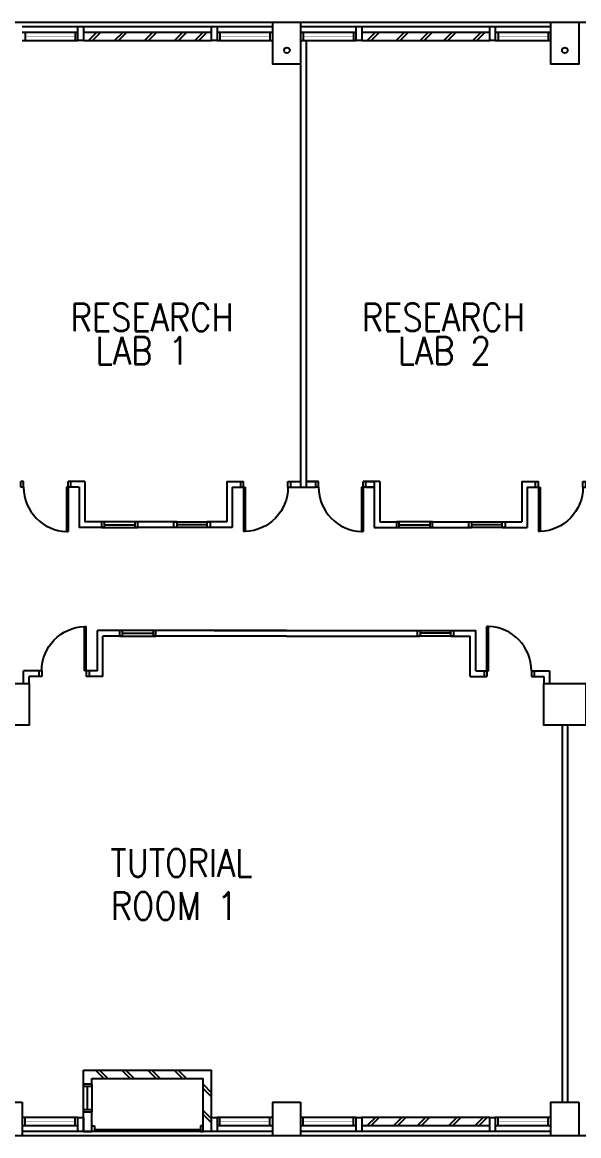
# Model space of a CAD drawing. Extents: x 1845062 to 1967303, y -845223 to -764674.
# Drawn here: x 1946165 to 1956165, y -784674 to -764674 of the extents above; entities that cross this region are included whole.
import ezdxf

# ---------------------------------------------------------------- set-up
doc = ezdxf.new("R2010")
doc.units = 0
doc.header["$LTSCALE"] = 12
doc.header["$MEASUREMENT"] = 0
doc.layers.get('0').update_dxf_attribs({"linetype": 'CONTINUOUS'})
for name, color, linetype in [('COL', 3, 'CONTINUOUS'), ('DOOR', 5, 'CONTINUOUS'), ('hatch', 7, 'CONTINUOUS'), ('LINE', 7, 'CONTINUOUS'), ('partition', 7, 'CONTINUOUS'), ('RWDP', 145, 'CONTINUOUS'), ('stair', 7, 'CONTINUOUS'), ('T50', 4, 'CONTINUOUS'), ('WALL', 2, 'CONTINUOUS'), ('WIN', 5, 'CONTINUOUS')]:
    doc.layers.add(name, color=color, linetype=linetype)
doc.styles.add('ROMANS', font='romans')

# ---------------------------------------------------------------- blocks, each defined once
blk = doc.blocks.new('FG')
at = {"layer": 'LINE', "linetype": 'Continuous'}
for points in [[(0, 0), (50, 0), (50, 100), (0, 100)], [(600, 0), (650, 0), (650, 100), (600, 100)]]:
    blk.add_lwpolyline(points, close=True, dxfattribs=at)
at = {"layer": 'LINE', "color": 5, "linetype": 'Continuous'}
for points in [[(600, 100), (50, 100)], [(50, 0), (600, 0)]]:
    blk.add_lwpolyline(points, dxfattribs=at)
at = {"layer": 'LINE', "color": 1, "linetype": 'Continuous'}
blk.add_lwpolyline([(50, 50), (600, 50)], dxfattribs=at)
blk = doc.blocks.new('D900')
at = {"layer": 'DOOR', "color": 7}
for p, q in [((50, 100), (50, 899)), ((80, 899), (50, 899)), ((80, 100), (80, 899)), ((0, 100), (0, 0)), ((0, 100), (50, 100)), ((0, 0), (50, 0)), ((50, 100), (50, 0)), ((50, 100), (80, 100)), ((850, 100), (850, 0)), ((850, 100), (900, 100)), ((850, 0), (900, 0)), ((900, 100), (900, 0))]:
    blk.add_line(p, q, dxfattribs=at)
blk.add_arc((50, 100), 800, 0, 87.8509, dxfattribs=at)

msp = doc.modelspace()

# ---------------------------------------------------------------- linework, layer by layer
at = {"color": 0}
for p, q in [((1946164.7, -764749.1), (1950664.7, -764749.1)), ((1951164.7, -764749.1), (1955664.7, -764749.1)), ((1950664.7, -784599.1), (1946164.7, -784599.1)), ((1949364.7, -784569.1), (1947464.7, -784569.1)), ((1949364.7, -784599.1), (1947464.7, -784599.1)), ((1955664.7, -784599.1), (1951164.7, -784599.1))]:
    msp.add_line(p, q, dxfattribs=at)
at = {"color": 0, "linetype": 'Continuous'}
for p, q in [((1951164.7, -764999.1), (1951264.7, -764999.1)), ((1947289.7, -772923.8), (1947289.7, -773649.1)), ((1949839.7, -772923.8), (1949839.7, -773649.1)), ((1952489.7, -772923.8), (1952489.7, -773749.1)), ((1952589.7, -772923.8), (1952589.7, -773649.1)), ((1955139.7, -772923.8), (1955139.7, -773649.1)), ((1947189.7, -773023.8), (1947189.7, -773749.1)), ((1949939.7, -773023.8), (1949939.7, -773749.1)), ((1955239.7, -773023.8), (1955239.7, -773749.1)), ((1947514.7, -776324.4), (1947514.7, -775599.1)), ((1949611.6, -775599.1), (1953314.7, -775599.1)), ((1953864.7, -775599.1), (1954314.7, -775599.1)), ((1954314.7, -776324.4), (1954314.7, -775599.1)), ((1947614.7, -776424.4), (1947614.7, -775699.1)), ((1954214.7, -776424.4), (1954214.7, -775699.1))]:
    msp.add_line(p, q, dxfattribs=at)
at = {"layer": 'COL', "color": 0}
for points in [[(1951164.7, -764674.1), (1951164.7, -765424.1), (1950664.7, -765424.1), (1950664.7, -764674.1)], [(1956164.7, -764674.1), (1956164.7, -765424.1), (1955664.7, -765424.1), (1955664.7, -764674.1)], [(1945539.7, -776549.1), (1946289.7, -776549.1), (1946289.7, -777299.1), (1945539.7, -777299.1)], [(1955539.7, -776549.1), (1956289.7, -776549.1), (1956289.7, -777299.1), (1955539.7, -777299.1)], [(1946164.7, -784074.1), (1946164.7, -784674.1), (1945664.7, -784674.1), (1945664.7, -784074.1)], [(1951164.7, -784074.1), (1951164.7, -784674.1), (1950664.7, -784674.1), (1950664.7, -784074.1)], [(1956164.7, -784074.1), (1956164.7, -784674.1), (1955664.7, -784674.1), (1955664.7, -784074.1)]]:
    msp.add_lwpolyline(points, close=True, dxfattribs=at)
at = {"layer": 'hatch', "color": 0}
for p, q in [((1947355.6, -764999.1), (1947505.6, -764849.1)), ((1947427.3, -764999.1), (1947577.3, -764849.1)), ((1947825.1, -764999.1), (1947975.1, -764849.1)), ((1947896.8, -764999.1), (1948046.8, -764849.1)), ((1948360.6, -764999.1), (1948510.6, -764849.1)), ((1948432.2, -764999.1), (1948582.2, -764849.1)), ((1948900.8, -764999.1), (1949050.8, -764849.1)), ((1948972.4, -764999.1), (1949122.4, -764849.1)), ((1949267.9, -764999.1), (1949417.9, -764849.1)), ((1949339.5, -764999.1), (1949489.5, -764849.1)), ((1952364.9, -764999.1), (1952514.9, -764849.1)), ((1952436.6, -764999.1), (1952586.6, -764849.1)), ((1952885.7, -764999.1), (1953035.7, -764849.1)), ((1952957.3, -764999.1), (1953107.3, -764849.1)), ((1953312.5, -764999.1), (1953462.5, -764849.1)), ((1953384.1, -764999.1), (1953534.1, -764849.1)), ((1953739.3, -764999.1), (1953889.3, -764849.1)), ((1953811, -764999.1), (1953961, -764849.1)), ((1954260.1, -764999.1), (1954410.1, -764849.1)), ((1954331.7, -764999.1), (1954481.7, -764849.1)), ((1947483.3, -783499.1), (1947633.3, -783649.1)), ((1947554.9, -783499.1), (1947704.9, -783649.1)), ((1947952.8, -783499.1), (1948102.8, -783649.1)), ((1948024.4, -783499.1), (1948174.4, -783649.1)), ((1948422.3, -783499.1), (1948572.3, -783649.1)), ((1948493.9, -783499.1), (1948643.9, -783649.1)), ((1948891.8, -783499.1), (1949041.8, -783649.1)), ((1948963.5, -783499.1), (1949113.5, -783649.1)), ((1949414.7, -783750.7), (1949564.7, -783900.7)), ((1949414.7, -783824.9), (1949564.7, -783974.9)), ((1949414.7, -784218.8), (1949564.7, -784368.8)), ((1949414.7, -784293.1), (1949564.7, -784443.1)), ((1952509.6, -784349.1), (1952359.6, -784499.1)), ((1952581.2, -784349.1), (1952431.2, -784499.1)), ((1952987.7, -784349.1), (1952837.7, -784499.1)), ((1953059.3, -784349.1), (1952909.3, -784499.1)), ((1953409.2, -784349.1), (1953259.2, -784499.1)), ((1953480.8, -784349.1), (1953330.8, -784499.1)), ((1953971.6, -784349.1), (1953821.6, -784499.1)), ((1954043.2, -784349.1), (1953893.2, -784499.1)), ((1954449.7, -784349.1), (1954299.7, -784499.1)), ((1954521.3, -784349.1), (1954371.3, -784499.1))]:
    msp.add_line(p, q, dxfattribs=at)
at = {"layer": 'hatch', "color": 0, "linetype": 'Continuous'}
msp.add_line((1951164.7, -773023.8), (1951264.7, -773023.8), dxfattribs=at)
at = {"layer": 'LINE', "color": 0, "linetype": 'Continuous'}
for p, q in [((1895164.7, -764674.1), (1961664.7, -764674.1)), ((1965664.7, -784674.1), (1936164.7, -784674.1))]:
    msp.add_line(p, q, dxfattribs=at)
at = {"layer": 'partition', "color": 0}
for p, q in [((1951164.7, -764999.1), (1951164.7, -773023.8)), ((1951264.7, -764999.1), (1951264.7, -773023.8)), ((1947289.7, -772923.8), (1947039.7, -772923.8)), ((1949839.7, -772923.8), (1950089.7, -772923.8)), ((1950989.7, -772923.8), (1951164.7, -772923.8)), ((1951264.7, -772923.8), (1951439.7, -772923.8)), ((1951439.7, -772923.8), (1951264.7, -772923.8)), ((1952589.7, -772923.8), (1952339.7, -772923.8)), ((1952339.7, -772923.8), (1952489.7, -772923.8)), ((1955139.7, -772923.8), (1955389.7, -772923.8)), ((1947189.7, -773023.8), (1947039.7, -773023.8)), ((1949939.7, -773023.8), (1950089.7, -773023.8)), ((1950989.7, -773023.8), (1951439.7, -773023.8)), ((1952489.7, -773023.8), (1952339.7, -773023.8)), ((1952339.7, -773023.8), (1952489.7, -773023.8)), ((1955239.7, -773023.8), (1955389.7, -773023.8)), ((1947639.7, -773749.1), (1947189.7, -773749.1)), ((1947639.7, -773649.1), (1947289.7, -773649.1)), ((1948939.7, -773649.1), (1948189.7, -773649.1)), ((1948939.7, -773749.1), (1948189.7, -773749.1)), ((1949839.7, -773649.1), (1949489.7, -773649.1)), ((1949939.7, -773749.1), (1949489.7, -773749.1)), ((1952489.7, -773749.1), (1952939.7, -773749.1)), ((1952589.7, -773649.1), (1952939.7, -773649.1)), ((1953489.7, -773649.1), (1954239.7, -773649.1)), ((1953489.7, -773749.1), (1954239.7, -773749.1)), ((1954789.7, -773649.1), (1955139.7, -773649.1)), ((1954789.7, -773749.1), (1955239.7, -773749.1)), ((1947964.7, -775599.1), (1947514.7, -775599.1)), ((1950914.7, -775599.1), (1948514.7, -775599.1)), ((1947964.7, -775699.1), (1947614.7, -775699.1)), ((1950914.7, -775699.1), (1948514.7, -775699.1)), ((1950914.7, -775699.1), (1953314.7, -775699.1)), ((1953864.7, -775699.1), (1954214.7, -775699.1)), ((1946189.7, -776549.1), (1946189.7, -776324.4)), ((1946464.7, -776324.4), (1946189.7, -776324.4)), ((1947514.7, -776324.4), (1947364.7, -776324.4)), ((1954314.7, -776324.4), (1954464.7, -776324.4)), ((1955364.7, -776324.4), (1955639.7, -776324.4)), ((1955639.7, -776324.4), (1955639.7, -776549.1)), ((1946289.7, -776549.1), (1946289.7, -776424.4)), ((1946464.7, -776424.4), (1946289.7, -776424.4)), ((1947614.7, -776424.4), (1947364.7, -776424.4)), ((1954214.7, -776424.4), (1954464.7, -776424.4)), ((1955364.7, -776424.4), (1955539.7, -776424.4)), ((1955539.7, -776424.4), (1955539.7, -776549.1)), ((1955864.7, -777299.1), (1955864.7, -784074.1)), ((1955964.7, -777299.1), (1955964.7, -784074.1))]:
    msp.add_line(p, q, dxfattribs=at)
at = {"layer": 'RWDP', "color": 0, "linetype": 'Continuous'}
for centre in [(1950920.7, -765176.8), (1955914.7, -765176.8)]:
    msp.add_circle(centre, 50, dxfattribs=at)
at = {"layer": 'WALL', "color": 0, "linetype": 'Continuous'}
for p, q in [((1947264.7, -783499.1), (1949564.7, -783499.1)), ((1947264.7, -783749.1), (1947264.7, -783499.1)), ((1949564.7, -784599.1), (1949564.7, -783499.1)), ((1947414.7, -783749.1), (1947264.7, -783749.1)), ((1947414.7, -783649.1), (1949414.7, -783649.1)), ((1947414.7, -783749.1), (1947414.7, -783649.1)), ((1949414.7, -784599.1), (1949414.7, -783649.1)), ((1947264.7, -784599.1), (1947264.7, -784249.1)), ((1947414.7, -784249.1), (1947264.7, -784249.1)), ((1947414.7, -784249.1), (1947264.7, -784249.1)), ((1947414.7, -784599.1), (1947414.7, -784249.1)), ((1947264.7, -784599.1), (1947414.7, -784599.1)), ((1949564.7, -784599.1), (1949414.7, -784599.1))]:
    msp.add_line(p, q, dxfattribs=at)
at = {"layer": 'WALL', "color": 0}
for points in [[(1947264.7, -764749.1), (1947264.7, -764999.1), (1947164.7, -764999.1), (1947164.7, -764749.1)], [(1949664.7, -764749.1), (1949664.7, -764999.1), (1949564.7, -764999.1), (1949564.7, -764749.1)], [(1952264.7, -764749.1), (1952264.7, -764999.1), (1952164.7, -764999.1), (1952164.7, -764749.1)], [(1954664.7, -764749.1), (1954664.7, -764999.1), (1954564.7, -764999.1), (1954564.7, -764749.1)], [(1947164.7, -784599.1), (1947164.7, -784349.1), (1947264.7, -784349.1), (1947264.7, -784599.1)], [(1949564.7, -784599.1), (1949564.7, -784349.1), (1949664.7, -784349.1), (1949664.7, -784599.1)], [(1952164.7, -784599.1), (1952164.7, -784349.1), (1952264.7, -784349.1), (1952264.7, -784599.1)], [(1954564.7, -784599.1), (1954564.7, -784349.1), (1954664.7, -784349.1), (1954664.7, -784599.1)]]:
    msp.add_lwpolyline(points, close=True, dxfattribs=at)
at = {"layer": 'WALL', "color": 0, "linetype": 'Continuous'}
for points in [[(1947464.7, -784499.1), (1947464.7, -784599.1), (1947414.7, -784599.1), (1947414.7, -784499.1)], [(1949364.7, -784499.1), (1949364.7, -784599.1), (1949414.7, -784599.1), (1949414.7, -784499.1)]]:
    msp.add_lwpolyline(points, close=True, dxfattribs=at)
at = {"layer": 'WIN', "color": 0}
for p, q in [((1946164.7, -764849.1), (1947164.7, -764849.1)), ((1946164.7, -764999.1), (1947164.7, -764999.1)), ((1946214.7, -764849.1), (1946214.7, -764999.1)), ((1947114.7, -764849.1), (1947114.7, -764999.1)), ((1947264.7, -764849.1), (1949564.7, -764849.1)), ((1947264.7, -764999.1), (1949564.7, -764999.1)), ((1949664.7, -764849.1), (1950664.7, -764849.1)), ((1949664.7, -764999.1), (1950664.7, -764999.1)), ((1949714.7, -764849.1), (1949714.7, -764999.1)), ((1950614.7, -764849.1), (1950614.7, -764999.1)), ((1951164.7, -764849.1), (1952164.7, -764849.1)), ((1951164.7, -764999.1), (1952164.7, -764999.1)), ((1951214.7, -764849.1), (1951214.7, -764999.1)), ((1952114.7, -764849.1), (1952114.7, -764999.1)), ((1952264.7, -764849.1), (1954564.7, -764849.1)), ((1952264.7, -764999.1), (1954564.7, -764999.1)), ((1954664.7, -764849.1), (1955664.7, -764849.1)), ((1954664.7, -764999.1), (1955664.7, -764999.1)), ((1954714.7, -764849.1), (1954714.7, -764999.1)), ((1955614.7, -764849.1), (1955614.7, -764999.1)), ((1947264.7, -784249.1), (1947264.7, -783749.1)), ((1947414.7, -783789.1), (1947264.7, -783789.1)), ((1947339.7, -784209.1), (1947339.7, -783789.1)), ((1947414.7, -783749.1), (1947414.7, -784249.1)), ((1947164.7, -784349.1), (1946164.7, -784349.1)), ((1946214.7, -784499.1), (1946214.7, -784349.1)), ((1947114.7, -784499.1), (1947114.7, -784349.1)), ((1947414.7, -784209.1), (1947264.7, -784209.1)), ((1950664.7, -784349.1), (1949664.7, -784349.1)), ((1949714.7, -784499.1), (1949714.7, -784349.1)), ((1950614.7, -784499.1), (1950614.7, -784349.1)), ((1952164.7, -784349.1), (1951164.7, -784349.1)), ((1951214.7, -784499.1), (1951214.7, -784349.1)), ((1952114.7, -784499.1), (1952114.7, -784349.1)), ((1954564.7, -784349.1), (1952264.7, -784349.1)), ((1955664.7, -784349.1), (1954664.7, -784349.1)), ((1954714.7, -784499.1), (1954714.7, -784349.1)), ((1955614.7, -784499.1), (1955614.7, -784349.1)), ((1947164.7, -784499.1), (1946164.7, -784499.1)), ((1950664.7, -784499.1), (1949664.7, -784499.1)), ((1952164.7, -784499.1), (1951164.7, -784499.1)), ((1954564.7, -784499.1), (1952264.7, -784499.1)), ((1955664.7, -784499.1), (1954664.7, -784499.1))]:
    msp.add_line(p, q, dxfattribs=at)
at = {"layer": 'WIN', "color": 0, "const_width": 10, "flags": 128}
for points in [[(1947114.7, -764924.1), (1946214.7, -764924.1)], [(1949714.7, -764924.1), (1950614.7, -764924.1)], [(1952114.7, -764924.1), (1951214.7, -764924.1)], [(1954714.7, -764924.1), (1955614.7, -764924.1)], [(1947114.7, -784424.1), (1946214.7, -784424.1)], [(1949714.7, -784424.1), (1950614.7, -784424.1)], [(1952114.7, -784424.1), (1951214.7, -784424.1)], [(1954714.7, -784424.1), (1955614.7, -784424.1)]]:
    msp.add_lwpolyline(points, dxfattribs=at)

# ---------------------------------------------------------------- block references
at = {"layer": 'LINE', "color": 0, "linetype": 'Continuous'}
for p in [(1947589.7, -773749.1), (1952889.7, -773749.1), (1947914.7, -775699.1)]:
    msp.add_blockref('FG', p, dxfattribs=at)
at = {"layer": 'LINE', "color": 0, "linetype": 'Continuous', "xscale": -1}
for p in [(1949539.7, -773749.1), (1954839.7, -773749.1), (1953914.7, -775699.1)]:
    msp.add_blockref('FG', p, dxfattribs=at)
at = {"layer": 'stair', "color": 0, "rotation": 180}
for p in [(1947039.7, -772923.8), (1952339.7, -772923.8)]:
    msp.add_blockref('D900', p, dxfattribs=at)
at = {"layer": 'stair', "color": 0, "xscale": -1, "rotation": 180}
for p in [(1950089.7, -772923.8), (1955389.7, -772923.8)]:
    msp.add_blockref('D900', p, dxfattribs=at)
at = {"layer": 'stair', "color": 0, "xscale": -1}
msp.add_blockref('D900', (1947364.7, -776424.4), dxfattribs=at)
at = {"layer": 'stair', "color": 0}
msp.add_blockref('D900', (1954464.7, -776424.4), dxfattribs=at)

# ---------------------------------------------------------------- texts
at = {"layer": 'T50', "color": 0, "style": 'ROMANS', "width": 0.85}
for s, p in [('RESEARCH', (1947031.9, -770224.3)), ('RESEARCH', (1952265.5, -770224.3)), ('LAB 1', (1947482.3, -770823.1)), ('LAB 2', (1952909.9, -770823.1)), ('TUTORIAL', (1947749.5, -780024.4)), ('ROOM 1', (1947755.3, -780796.7))]:
    msp.add_text(s, height=500, dxfattribs=at).set_placement(p)

doc.saveas('drawing.dxf')
